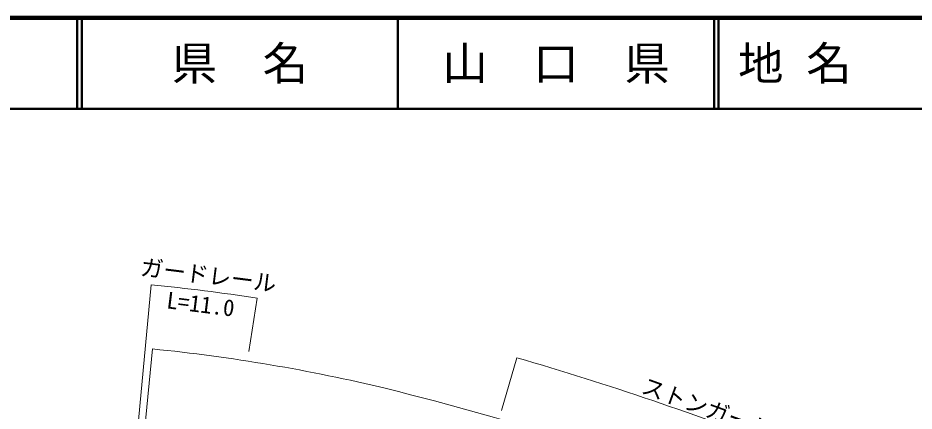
# Model space of a CAD drawing. Units: millimetres, scale not verified. Extents: x -1282 to 680000, y 1140 to 380000.
# Drawn here: x 291232 to 389729, y 336762 to 380000 of the extents above; entities that cross this region are included whole.
import ezdxf
from ezdxf.enums import TextEntityAlignment as Align

# ---------------------------------------------------------------- set-up
doc = ezdxf.new("R2010")
doc.units = ezdxf.units.MM
doc.header["$LTSCALE"] = 1000
for name, color, linetype, lineweight in [('M-STR-HTXT', 7, 'Continuous', 13), ('M-TTL', 2, 'Continuous', 140), ('M-TTL-LINE', 7, 'Continuous', 50)]:
    doc.layers.add(name, color=color, linetype=linetype, lineweight=lineweight)
doc.layers.add('M-TTL-TXT', color=7, linetype='Continuous')
doc.styles.add('ＭＳ ゴシック', font='')
doc.styles.get('ＭＳ ゴシック').set_extended_font_data('MS Gothic')

msp = doc.modelspace()

# ---------------------------------------------------------------- linework, layer by layer
at = {"layer": 'M-STR-HTXT'}
for p, q in [((304242, 333347), (305889, 350640)), ((317539, 349180), (316627, 343323)), ((306025, 343594), (304998, 333275)), ((346064, 342631), (344378, 336816))]:
    msp.add_line(p, q, dxfattribs=at)
for centre, radius, start, end in [((287214, 154528), 197000, 81.14484, 84.56035), ((287214, 154528), 190000, 76.44387, 84.31803), ((252228, 18959), 337000, 68.50613, 73.83249), ((252235, 18957), 330000, 68.48534, 76.05731)]:
    msp.add_arc(centre, radius, start, end, dxfattribs=at)
at = {"layer": 'M-TTL'}
msp.add_line((680000, 380000), (40000, 380000), dxfattribs=at)
at = {"layer": 'M-TTL-LINE'}
for p, q in [((297750, 380000), (297750, 370000)), ((298250, 380000), (298250, 370000)), ((333000, 380000), (333000, 370000)), ((367750, 380000), (367750, 370000)), ((368250, 380000), (368250, 370000)), ((40000, 370000), (680000, 370000))]:
    msp.add_line(p, q, dxfattribs=at)

# ---------------------------------------------------------------- texts
at = {"layer": 'M-STR-HTXT', "style": 'ＭＳ ゴシック'}
for s, rotation, p in [('ガードレール', 352.853, (304554, 351176)), ('L=11.0', 352.853, (307423, 347530)), ('ストンガード\u3000L=48.0', 340.021, (359423, 338282))]:
    msp.add_text(s, height=1833, rotation=rotation, dxfattribs=at).set_placement(p, align=Align.BOTTOM_LEFT)
at = {"layer": 'M-TTL-TXT', "style": 'ＭＳ ゴシック'}
for s, p in [('県\u3000名', (315625, 375000)), ('山\u3000口\u3000県', (350375, 375000))]:
    msp.add_text(s, height=3666, dxfattribs=at).set_placement(p, align=Align.MIDDLE_CENTER)
msp.add_text('地 名', height=3666, dxfattribs=at).set_placement((370380, 375000), align=Align.MIDDLE_LEFT)

doc.saveas('drawing.dxf')
